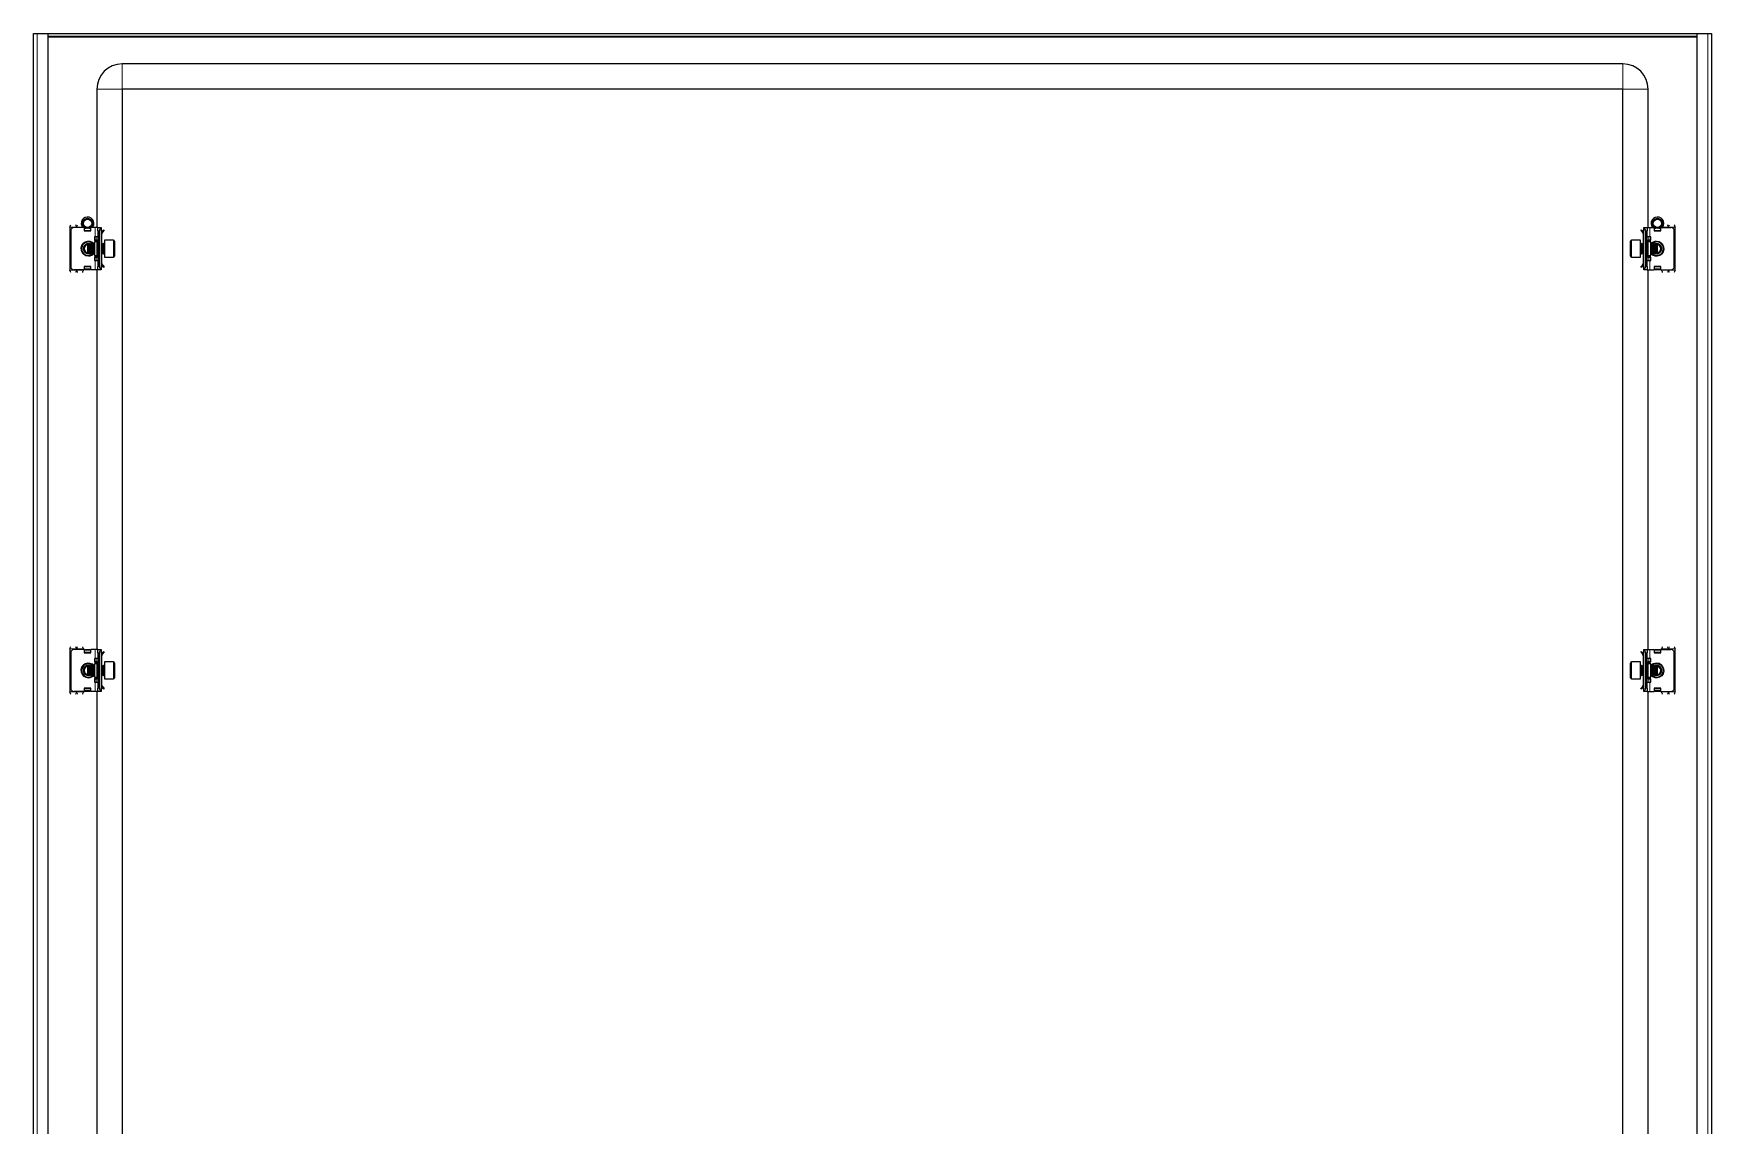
# Model space of a CAD drawing. Header units: millimetres. Extents: x -535 to 2008, y -815 to 747.
# Drawn here: x 1014 to 2008, y -168 to 480 of the extents above; entities that cross this region are included whole.
import ezdxf

# ---------------------------------------------------------------- set-up
doc = ezdxf.new("R2010")
doc.units = ezdxf.units.MM
doc.linetypes.add('SLD-Сплошная', pattern=[0])

msp = doc.modelspace()

# ---------------------------------------------------------------- linework, layer by layer
at = {"color": 7, "linetype": 'SLD-Сплошная', "lineweight": 25}
for p, q in [((1013.64, 479.56), (1015.74, 479.56)), ((1013.64, -675.44), (1013.64, 479.56)), ((1015.74, 479.56), (1022.14, 479.56)), ((1022.14, 479.56), (1022.14, -675.44)), ((1022.14, 479.56), (1999.14, 479.56)), ((1022.14, 478.06), (1999.14, 478.06)), ((1999.14, -675.44), (1999.14, 479.56)), ((1999.14, 479.56), (2005.54, 479.56)), ((2005.54, 479.56), (2007.64, 479.56)), ((2007.64, 479.56), (2007.64, -675.44)), ((1955.14, 461.56), (1066.14, 461.56)), ((1051.14, 446.56), (1051.14, 364.56)), ((1066.14, 446.56), (1066.14, -642.44)), ((1955.14, 446.56), (1066.14, 446.56)), ((1955.14, -642.44), (1955.14, 446.56)), ((1970.14, 364.56), (1970.14, 446.56)), ((1035.14, 364.81), (1035.14, 339.31)), ((1035.64, 362.56), (1035.64, 341.56)), ((1043.64, 364.56), (1037.64, 364.56)), ((1043.64, 364.56), (1043.64, 362.56)), ((1043.84, 363.77), (1043.64, 363.88)), ((1043.64, 362.56), (1047.64, 362.56)), ((1043.84, 362.56), (1043.84, 363.77)), ((1043.89, 364.18), (1044.22, 364.41)), ((1044.39, 364.18), (1043.89, 363.82)), ((1043.89, 363.82), (1043.89, 364.18)), ((1043.89, 362.91), (1043.89, 363.82)), ((1043.89, 362.56), (1043.89, 362.91)), ((1044.39, 364.33), (1044.39, 364.18)), ((1044.39, 364.18), (1044.79, 364.18)), ((1046.48, 364.18), (1046.89, 364.18)), ((1046.89, 364.18), (1046.89, 364.33)), ((1047.39, 363.82), (1046.89, 364.18)), ((1047.05, 364.41), (1047.39, 364.18)), ((1047.39, 364.18), (1047.39, 363.82)), ((1047.64, 363.88), (1047.39, 363.74)), ((1047.39, 363.82), (1047.39, 362.91)), ((1047.39, 362.91), (1047.39, 362.56)), ((1047.64, 362.56), (1047.64, 364.56)), ((1050.14, 364.56), (1047.64, 364.56)), ((1049.64, 359.06), (1049.64, 357.06)), ((1050.14, 359.06), (1049.64, 359.06)), ((1051.64, 364.56), (1050.14, 364.56)), ((1051.64, 359.06), (1050.14, 359.06)), ((1051.64, 364.56), (1053.64, 364.56)), ((1051.64, 362.56), (1051.64, 364.56)), ((1051.64, 362.56), (1051.64, 341.56)), ((1052.64, 341.56), (1052.64, 362.56)), ((1053.64, 364.56), (1053.64, 364.29)), ((1053.64, 364.29), (1053.64, 339.82)), ((1053.64, 363.47), (1053.84, 363.26)), ((1054.14, 360.81), (1053.64, 360.81)), ((1054.14, 362.56), (1054.14, 362.1)), ((1054.14, 357.31), (1054.14, 360.81)), ((1054.22, 362.22), (1055.2, 363.2)), ((1054.58, 361.87), (1054.22, 362.22)), ((1054.58, 361.87), (1055.55, 362.84)), ((1055.2, 363.2), (1055.55, 362.84)), ((1966.08, 363.2), (1965.72, 362.84)), ((1966.7, 361.87), (1965.72, 362.84)), ((1967.05, 362.22), (1966.08, 363.2)), ((1966.7, 361.87), (1967.05, 362.22)), ((1967.14, 362.56), (1967.14, 362.16)), ((1967.14, 360.81), (1967.64, 360.81)), ((1967.14, 360.81), (1967.14, 357.31)), ((1967.43, 363.26), (1967.64, 363.47)), ((1967.64, 364.56), (1969.64, 364.56)), ((1967.64, 364.29), (1967.64, 364.56)), ((1967.64, 339.82), (1967.64, 364.29)), ((1968.64, 362.56), (1968.64, 341.56)), ((1969.64, 364.56), (1969.64, 362.56)), ((1969.64, 364.56), (1971.14, 364.56)), ((1969.64, 341.56), (1969.64, 362.56)), ((1971.14, 359.06), (1969.64, 359.06)), ((1971.14, 364.56), (1973.64, 364.56)), ((1971.64, 359.06), (1971.14, 359.06)), ((1971.64, 357.06), (1971.64, 359.06)), ((1973.64, 364.56), (1973.64, 362.56)), ((1973.89, 363.74), (1973.64, 363.88)), ((1973.64, 362.56), (1977.64, 362.56)), ((1973.89, 364.18), (1974.22, 364.41)), ((1974.39, 364.18), (1973.89, 363.82)), ((1973.89, 363.82), (1973.89, 364.18)), ((1973.89, 362.91), (1973.89, 363.82)), ((1973.89, 362.56), (1973.89, 362.91)), ((1974.39, 364.33), (1974.39, 364.18)), ((1974.39, 364.18), (1974.79, 364.18)), ((1976.48, 364.18), (1976.89, 364.18)), ((1976.89, 364.18), (1976.89, 364.33)), ((1977.39, 363.82), (1976.89, 364.18)), ((1977.05, 364.41), (1977.39, 364.18)), ((1977.39, 364.18), (1977.39, 363.82)), ((1977.39, 363.82), (1977.39, 362.91)), ((1977.39, 362.91), (1977.39, 362.56)), ((1977.64, 363.88), (1977.44, 363.77)), ((1977.44, 363.77), (1977.44, 362.56)), ((1977.64, 362.56), (1977.64, 364.56)), ((1977.64, 364.56), (1983.64, 364.56)), ((1985.64, 341.56), (1985.64, 362.56)), ((1986.14, 339.31), (1986.14, 364.81)), ((1045.11, 349.49), (1045.94, 349.3)), ((1046.19, 355.06), (1045.64, 354.5)), ((1045.64, 354.5), (1045.64, 349.61)), ((1045.64, 349.61), (1046.19, 349.06)), ((1046.25, 355.06), (1046.19, 355.06)), ((1046.19, 355.06), (1046.19, 349.06)), ((1046.19, 349.06), (1046.25, 349.06)), ((1046.64, 354.5), (1046.25, 355.06)), ((1046.25, 355.06), (1046.25, 350.91)), ((1046.25, 350.91), (1046.25, 349.06)), ((1046.25, 349.06), (1046.64, 349.61)), ((1046.43, 349.31), (1046.8, 349.38)), ((1047.02, 355.06), (1046.64, 354.5)), ((1046.64, 354.5), (1046.64, 351.12)), ((1046.64, 351.12), (1046.64, 349.61)), ((1046.64, 349.61), (1047.02, 349.06)), ((1047.25, 355.06), (1047.02, 355.06)), ((1047.02, 355.06), (1047.02, 350.91)), ((1047.02, 350.91), (1047.02, 349.06)), ((1047.02, 349.06), (1047.25, 349.06)), ((1047.64, 354.5), (1047.25, 355.06)), ((1047.25, 355.06), (1047.25, 350.91)), ((1047.25, 350.91), (1047.25, 349.06)), ((1047.25, 349.06), (1047.64, 349.61)), ((1047.46, 354.75), (1047.71, 354.61)), ((1047.71, 349.5), (1047.46, 349.37)), ((1048.02, 355.06), (1047.64, 354.5)), ((1047.64, 354.5), (1047.64, 351.12)), ((1047.64, 351.12), (1047.64, 349.61)), ((1047.64, 349.61), (1048.02, 349.06)), ((1048.25, 355.06), (1048.02, 355.06)), ((1048.02, 355.06), (1048.02, 350.91)), ((1048.02, 350.91), (1048.02, 349.06)), ((1048.02, 349.06), (1048.25, 349.06)), ((1048.64, 354.5), (1048.25, 355.06)), ((1048.25, 355.06), (1048.25, 350.91)), ((1048.25, 350.91), (1048.25, 349.06)), ((1048.25, 349.06), (1048.64, 349.61)), ((1049.02, 355.06), (1048.64, 354.5)), ((1048.64, 354.5), (1048.64, 351.12)), ((1048.64, 351.12), (1048.64, 349.61)), ((1048.64, 349.61), (1049.02, 349.06)), ((1049.25, 355.06), (1049.02, 355.06)), ((1049.02, 355.06), (1049.02, 350.91)), ((1049.02, 350.91), (1049.02, 349.06)), ((1049.02, 349.06), (1049.25, 349.06)), ((1049.64, 354.5), (1049.25, 355.06)), ((1049.25, 355.06), (1049.25, 350.91)), ((1049.25, 350.91), (1049.25, 349.06)), ((1049.25, 349.06), (1049.64, 349.61)), ((1049.64, 357.31), (1050.64, 357.31)), ((1049.64, 357.06), (1051.31, 356.09)), ((1051.14, 356.06), (1049.64, 356.06)), ((1049.64, 356.06), (1049.64, 348.06)), ((1049.64, 348.06), (1051.14, 348.06)), ((1051.31, 348.02), (1049.64, 347.06)), ((1050.64, 357.31), (1051.14, 357.31)), ((1051.14, 357.31), (1051.14, 356.19)), ((1051.14, 347.92), (1051.14, 346.81)), ((1054.14, 357.31), (1053.64, 357.31)), ((1054.02, 355.06), (1053.64, 354.5)), ((1053.64, 349.61), (1054.02, 349.06)), ((1054.25, 355.06), (1054.02, 355.06)), ((1054.02, 355.06), (1054.02, 350.91)), ((1054.02, 350.91), (1054.02, 349.06)), ((1054.02, 349.06), (1054.25, 349.06)), ((1054.14, 355.06), (1054.14, 357.31)), ((1054.14, 346.81), (1054.14, 349.06)), ((1054.64, 354.5), (1054.25, 355.06)), ((1054.25, 355.06), (1054.25, 350.91)), ((1054.25, 350.91), (1054.25, 349.06)), ((1054.25, 349.06), (1054.64, 349.61)), ((1055.02, 355.06), (1054.64, 354.5)), ((1054.64, 354.5), (1054.64, 351.12)), ((1054.64, 351.12), (1054.64, 349.61)), ((1054.64, 349.61), (1055.02, 349.06)), ((1055.39, 355.06), (1055.02, 355.06)), ((1055.02, 355.06), (1055.02, 350.91)), ((1055.02, 350.91), (1055.02, 349.06)), ((1055.02, 349.06), (1055.39, 349.06)), ((1061.04, 357.06), (1055.64, 357.06)), ((1055.64, 357.06), (1055.64, 347.06)), ((1061.64, 356.46), (1061.64, 347.66)), ((1959.64, 356.12), (1959.64, 356.46)), ((1959.64, 347.66), (1959.64, 356.12)), ((1965.64, 357.06), (1960.24, 357.06)), ((1965.64, 356.68), (1965.64, 357.06)), ((1965.64, 347.06), (1965.64, 356.68)), ((1966.25, 355.06), (1965.89, 355.06)), ((1965.89, 349.06), (1966.25, 349.06)), ((1966.64, 354.5), (1966.25, 355.06)), ((1966.25, 350.91), (1966.25, 355.06)), ((1966.25, 349.06), (1966.25, 350.91)), ((1966.25, 349.06), (1966.64, 349.61)), ((1967.02, 355.06), (1966.64, 354.5)), ((1966.64, 351.12), (1966.64, 354.5)), ((1966.64, 349.61), (1966.64, 351.12)), ((1966.64, 349.61), (1967.02, 349.06)), ((1967.25, 355.06), (1967.02, 355.06)), ((1967.02, 350.91), (1967.02, 355.06)), ((1967.02, 349.06), (1967.02, 350.91)), ((1967.02, 349.06), (1967.25, 349.06)), ((1967.64, 357.31), (1967.14, 357.31)), ((1967.14, 357.31), (1967.14, 355.06)), ((1967.14, 349.06), (1967.14, 346.81)), ((1967.64, 354.5), (1967.25, 355.06)), ((1967.25, 350.91), (1967.25, 355.06)), ((1967.25, 349.06), (1967.25, 350.91)), ((1967.25, 349.06), (1967.64, 349.61)), ((1969.96, 356.09), (1971.64, 357.06)), ((1971.64, 347.06), (1969.96, 348.02)), ((1970.14, 356.19), (1970.14, 357.31)), ((1970.14, 357.31), (1970.64, 357.31)), ((1971.64, 356.06), (1970.14, 356.06)), ((1970.14, 348.06), (1971.64, 348.06)), ((1970.14, 346.81), (1970.14, 347.92)), ((1970.64, 357.31), (1971.64, 357.31)), ((1971.64, 348.06), (1971.64, 356.06)), ((1972.02, 355.06), (1971.64, 354.5)), ((1971.64, 349.61), (1972.02, 349.06)), ((1972.25, 355.06), (1972.02, 355.06)), ((1972.02, 350.91), (1972.02, 355.06)), ((1972.02, 349.06), (1972.02, 350.91)), ((1972.02, 349.06), (1972.25, 349.06)), ((1972.64, 354.5), (1972.25, 355.06)), ((1972.25, 350.91), (1972.25, 355.06)), ((1972.25, 349.06), (1972.25, 350.91)), ((1972.25, 349.06), (1972.64, 349.61)), ((1973.02, 355.06), (1972.64, 354.5)), ((1972.64, 351.12), (1972.64, 354.5)), ((1972.64, 349.61), (1972.64, 351.12)), ((1972.64, 349.61), (1973.02, 349.06)), ((1973.25, 355.06), (1973.02, 355.06)), ((1973.02, 350.91), (1973.02, 355.06)), ((1973.02, 349.06), (1973.02, 350.91)), ((1973.02, 349.06), (1973.25, 349.06)), ((1973.64, 354.5), (1973.25, 355.06)), ((1973.25, 350.91), (1973.25, 355.06)), ((1973.25, 349.06), (1973.25, 350.91)), ((1973.25, 349.06), (1973.64, 349.61)), ((1973.56, 354.61), (1973.81, 354.75)), ((1973.81, 349.37), (1973.56, 349.5)), ((1974.02, 355.06), (1973.64, 354.5)), ((1973.64, 351.12), (1973.64, 354.5)), ((1973.64, 349.61), (1973.64, 351.12)), ((1973.64, 349.61), (1974.02, 349.06)), ((1974.25, 355.06), (1974.02, 355.06)), ((1974.02, 350.91), (1974.02, 355.06)), ((1974.02, 349.06), (1974.02, 350.91)), ((1974.02, 349.06), (1974.25, 349.06)), ((1974.64, 354.5), (1974.25, 355.06)), ((1974.25, 350.91), (1974.25, 355.06)), ((1974.25, 349.06), (1974.25, 350.91)), ((1974.25, 349.06), (1974.64, 349.61)), ((1974.47, 349.38), (1974.84, 349.31)), ((1975.02, 355.06), (1974.64, 354.5)), ((1974.64, 351.12), (1974.64, 354.5)), ((1974.64, 349.61), (1974.64, 351.12)), ((1974.64, 349.61), (1975.02, 349.06)), ((1975.08, 355.06), (1975.02, 355.06)), ((1975.02, 350.91), (1975.02, 355.06)), ((1975.02, 349.06), (1975.02, 350.91)), ((1975.02, 349.06), (1975.08, 349.06)), ((1975.64, 354.5), (1975.08, 355.06)), ((1975.08, 354.83), (1975.08, 355.06)), ((1975.08, 349.06), (1975.08, 354.83)), ((1975.08, 349.06), (1975.64, 349.61)), ((1975.33, 349.3), (1976.16, 349.49)), ((1975.64, 354.32), (1975.64, 354.5)), ((1975.64, 349.61), (1975.64, 354.32)), ((1043.64, 339.56), (1037.64, 339.56)), ((1043.14, 339.56), (1043.14, 339.31)), ((1047.64, 341.56), (1043.64, 341.56)), ((1043.64, 341.56), (1043.64, 339.56)), ((1043.64, 339.67), (1043.84, 339.67)), ((1043.84, 339.67), (1043.84, 341.56)), ((1043.89, 341.2), (1043.89, 341.56)), ((1043.89, 340.29), (1043.89, 341.2)), ((1043.89, 340.29), (1044.39, 339.93)), ((1043.89, 339.93), (1043.89, 340.29)), ((1044.39, 339.58), (1043.89, 339.93)), ((1046.89, 339.93), (1044.39, 339.93)), ((1044.39, 339.93), (1044.39, 339.58)), ((1046.89, 339.58), (1044.39, 339.58)), ((1046.89, 339.93), (1047.39, 340.29)), ((1046.89, 339.58), (1046.89, 339.93)), ((1047.39, 339.93), (1046.89, 339.58)), ((1047.39, 341.56), (1047.39, 341.2)), ((1047.39, 341.2), (1047.39, 340.29)), ((1047.39, 340.29), (1047.39, 339.93)), ((1047.64, 339.56), (1047.64, 341.56)), ((1050.14, 339.56), (1047.64, 339.56)), ((1049.64, 347.06), (1049.64, 345.06)), ((1050.64, 346.81), (1049.64, 346.81)), ((1049.64, 345.06), (1050.14, 345.06)), ((1050.14, 345.06), (1051.64, 345.06)), ((1051.64, 339.56), (1050.14, 339.56)), ((1051.14, 346.81), (1050.64, 346.81)), ((1051.14, 339.56), (1051.14, 114.56)), ((1051.64, 339.56), (1051.64, 341.56)), ((1053.64, 339.56), (1051.64, 339.56)), ((1053.64, 346.81), (1054.14, 346.81)), ((1054.14, 343.31), (1053.64, 343.31)), ((1053.84, 340.85), (1053.64, 340.64)), ((1053.64, 339.82), (1053.64, 339.56)), ((1054.14, 343.31), (1054.14, 346.81)), ((1054.14, 341.56), (1054.14, 341.95)), ((1054.58, 342.25), (1054.22, 341.89)), ((1054.22, 341.89), (1055.2, 340.92)), ((1054.58, 342.25), (1055.55, 341.27)), ((1055.2, 340.92), (1055.55, 341.27)), ((1055.64, 347.06), (1061.04, 347.06)), ((1960.24, 347.06), (1965.64, 347.06)), ((1966.7, 342.25), (1965.72, 341.27)), ((1966.08, 340.92), (1965.72, 341.27)), ((1967.05, 341.89), (1966.08, 340.92)), ((1966.7, 342.25), (1967.05, 341.89)), ((1967.14, 346.81), (1967.64, 346.81)), ((1967.14, 346.81), (1967.14, 343.31)), ((1967.14, 343.31), (1967.64, 343.31)), ((1967.14, 341.56), (1967.14, 342.02)), ((1967.64, 340.64), (1967.43, 340.85)), ((1967.64, 339.56), (1967.64, 339.82)), ((1969.64, 339.56), (1967.64, 339.56)), ((1969.64, 345.06), (1971.14, 345.06)), ((1969.64, 341.56), (1969.64, 339.56)), ((1969.64, 339.56), (1971.14, 339.56)), ((1970.64, 346.81), (1970.14, 346.81)), ((1970.14, 114.56), (1970.14, 339.56)), ((1971.64, 346.81), (1970.64, 346.81)), ((1971.14, 345.06), (1971.64, 345.06)), ((1971.14, 339.56), (1973.64, 339.56)), ((1971.64, 345.06), (1971.64, 347.06)), ((1977.64, 341.56), (1973.64, 341.56)), ((1973.64, 341.56), (1973.64, 339.56)), ((1973.89, 341.2), (1973.89, 341.56)), ((1973.89, 340.29), (1973.89, 341.2)), ((1973.89, 339.93), (1973.89, 340.29)), ((1973.89, 340.29), (1974.39, 339.93)), ((1974.39, 339.58), (1973.89, 339.93)), ((1974.39, 339.93), (1974.39, 339.58)), ((1976.89, 339.93), (1974.39, 339.93)), ((1976.89, 339.58), (1974.39, 339.58)), ((1976.89, 339.93), (1977.39, 340.29)), ((1976.89, 339.58), (1976.89, 339.93)), ((1977.39, 339.93), (1976.89, 339.58)), ((1977.39, 341.56), (1977.39, 341.2)), ((1977.39, 341.2), (1977.39, 340.29)), ((1977.39, 340.29), (1977.39, 339.93)), ((1977.44, 341.56), (1977.44, 339.67)), ((1977.44, 339.67), (1977.64, 339.67)), ((1977.64, 339.56), (1977.64, 341.56)), ((1977.64, 339.56), (1983.64, 339.56)), ((1978.14, 339.31), (1978.14, 339.56)), ((1035.14, 114.81), (1035.14, 89.31)), ((1035.64, 112.56), (1035.64, 91.56)), ((1043.64, 114.56), (1037.64, 114.56)), ((1043.14, 114.81), (1043.14, 114.56)), ((1043.64, 114.56), (1043.64, 112.56)), ((1043.84, 114.44), (1043.64, 114.44)), ((1043.64, 112.56), (1047.64, 112.56)), ((1043.84, 112.56), (1043.84, 114.44)), ((1043.89, 114.18), (1044.39, 114.53)), ((1044.39, 114.18), (1043.89, 113.82)), ((1043.89, 113.82), (1043.89, 114.18)), ((1043.89, 112.91), (1043.89, 113.82)), ((1043.89, 112.56), (1043.89, 112.91)), ((1044.39, 114.53), (1044.39, 114.18)), ((1044.39, 114.53), (1046.89, 114.53)), ((1044.39, 114.18), (1046.89, 114.18)), ((1046.89, 114.18), (1046.89, 114.53)), ((1046.89, 114.53), (1047.39, 114.18)), ((1047.39, 113.82), (1046.89, 114.18)), ((1047.39, 114.18), (1047.39, 113.82)), ((1047.39, 113.82), (1047.39, 112.91)), ((1047.39, 112.91), (1047.39, 112.56)), ((1047.64, 112.56), (1047.64, 114.56)), ((1050.14, 114.56), (1047.64, 114.56)), ((1051.64, 114.56), (1050.14, 114.56)), ((1051.64, 114.56), (1053.64, 114.56)), ((1051.64, 112.56), (1051.64, 114.56)), ((1051.64, 112.56), (1051.64, 91.56)), ((1052.64, 91.56), (1052.64, 112.56)), ((1053.64, 114.56), (1053.64, 114.29)), ((1053.64, 114.29), (1053.64, 89.82)), ((1053.64, 113.47), (1053.84, 113.26)), ((1054.14, 110.81), (1053.64, 110.81)), ((1054.14, 112.56), (1054.14, 112.1)), ((1054.14, 107.31), (1054.14, 110.81)), ((1054.22, 112.22), (1055.2, 113.2)), ((1054.58, 111.87), (1054.22, 112.22)), ((1054.58, 111.87), (1055.55, 112.84)), ((1055.2, 113.2), (1055.55, 112.84)), ((1966.08, 113.2), (1965.72, 112.84)), ((1966.7, 111.87), (1965.72, 112.84)), ((1967.05, 112.22), (1966.08, 113.2)), ((1966.7, 111.87), (1967.05, 112.22)), ((1967.14, 112.56), (1967.14, 112.16)), ((1967.14, 110.81), (1967.64, 110.81)), ((1967.14, 110.81), (1967.14, 107.31)), ((1967.43, 113.26), (1967.64, 113.47)), ((1967.64, 114.56), (1969.64, 114.56)), ((1967.64, 114.29), (1967.64, 114.56)), ((1967.64, 89.82), (1967.64, 114.29)), ((1968.64, 112.56), (1968.64, 91.56)), ((1969.64, 114.56), (1969.64, 112.56)), ((1969.64, 114.56), (1971.14, 114.56)), ((1969.64, 91.56), (1969.64, 112.56)), ((1971.14, 114.56), (1973.64, 114.56)), ((1973.64, 114.56), (1973.64, 112.56)), ((1973.64, 112.56), (1977.64, 112.56)), ((1973.89, 114.18), (1974.39, 114.53)), ((1974.39, 114.18), (1973.89, 113.82)), ((1973.89, 113.82), (1973.89, 114.18)), ((1973.89, 112.91), (1973.89, 113.82)), ((1973.89, 112.56), (1973.89, 112.91)), ((1974.39, 114.53), (1974.39, 114.18)), ((1974.39, 114.53), (1976.89, 114.53)), ((1974.39, 114.18), (1976.89, 114.18)), ((1976.89, 114.18), (1976.89, 114.53)), ((1976.89, 114.53), (1977.39, 114.18)), ((1977.39, 113.82), (1976.89, 114.18)), ((1977.39, 114.18), (1977.39, 113.82)), ((1977.39, 113.82), (1977.39, 112.91)), ((1977.39, 112.91), (1977.39, 112.56)), ((1977.44, 114.44), (1977.44, 112.56)), ((1977.64, 114.44), (1977.44, 114.44)), ((1977.64, 112.56), (1977.64, 114.56)), ((1977.64, 114.56), (1983.64, 114.56)), ((1978.14, 114.56), (1978.14, 114.81)), ((1985.64, 91.56), (1985.64, 112.56)), ((1986.14, 89.31), (1986.14, 114.81)), ((1045.11, 99.49), (1045.94, 99.3)), ((1046.19, 105.06), (1045.64, 104.5)), ((1045.64, 104.5), (1045.64, 99.61)), ((1045.64, 99.61), (1046.19, 99.06)), ((1046.25, 105.06), (1046.19, 105.06)), ((1046.19, 105.06), (1046.19, 99.06)), ((1046.64, 104.5), (1046.25, 105.06)), ((1046.25, 105.06), (1046.25, 100.91)), ((1046.25, 100.91), (1046.25, 99.06)), ((1046.25, 99.06), (1046.64, 99.61)), ((1047.02, 105.06), (1046.64, 104.5)), ((1046.64, 104.5), (1046.64, 101.12)), ((1046.64, 101.12), (1046.64, 99.61)), ((1046.64, 99.61), (1047.02, 99.06)), ((1047.25, 105.06), (1047.02, 105.06)), ((1047.02, 105.06), (1047.02, 100.91)), ((1047.02, 100.91), (1047.02, 99.06)), ((1047.64, 104.5), (1047.25, 105.06)), ((1047.25, 105.06), (1047.25, 100.91)), ((1047.25, 100.91), (1047.25, 99.06)), ((1047.25, 99.06), (1047.64, 99.61)), ((1047.46, 104.75), (1047.71, 104.61)), ((1047.71, 99.5), (1047.46, 99.37)), ((1048.02, 105.06), (1047.64, 104.5)), ((1047.64, 104.5), (1047.64, 101.12)), ((1047.64, 101.12), (1047.64, 99.61)), ((1047.64, 99.61), (1048.02, 99.06)), ((1048.25, 105.06), (1048.02, 105.06)), ((1048.02, 105.06), (1048.02, 100.91)), ((1048.02, 100.91), (1048.02, 99.06)), ((1048.64, 104.5), (1048.25, 105.06)), ((1048.25, 105.06), (1048.25, 100.91)), ((1048.25, 100.91), (1048.25, 99.06)), ((1048.25, 99.06), (1048.64, 99.61)), ((1049.02, 105.06), (1048.64, 104.5)), ((1048.64, 104.5), (1048.64, 101.12)), ((1048.64, 101.12), (1048.64, 99.61)), ((1048.64, 99.61), (1049.02, 99.06)), ((1049.25, 105.06), (1049.02, 105.06)), ((1049.02, 105.06), (1049.02, 100.91)), ((1049.02, 100.91), (1049.02, 99.06)), ((1049.64, 104.5), (1049.25, 105.06)), ((1049.25, 105.06), (1049.25, 100.91)), ((1049.25, 100.91), (1049.25, 99.06)), ((1049.25, 99.06), (1049.64, 99.61)), ((1049.64, 109.06), (1049.64, 107.06)), ((1050.14, 109.06), (1049.64, 109.06)), ((1049.64, 107.31), (1050.64, 107.31)), ((1049.64, 107.06), (1051.31, 106.09)), ((1051.14, 106.06), (1049.64, 106.06)), ((1049.64, 106.06), (1049.64, 98.06)), ((1051.64, 109.06), (1050.14, 109.06)), ((1050.64, 107.31), (1051.14, 107.31)), ((1051.14, 107.31), (1051.14, 106.19)), ((1054.14, 107.31), (1053.64, 107.31)), ((1054.02, 105.06), (1053.64, 104.5)), ((1053.64, 99.61), (1054.02, 99.06)), ((1054.25, 105.06), (1054.02, 105.06)), ((1054.02, 105.06), (1054.02, 100.91)), ((1054.02, 100.91), (1054.02, 99.06)), ((1054.14, 105.06), (1054.14, 107.31)), ((1054.64, 104.5), (1054.25, 105.06)), ((1054.25, 105.06), (1054.25, 100.91)), ((1054.25, 100.91), (1054.25, 99.06)), ((1054.25, 99.06), (1054.64, 99.61)), ((1055.02, 105.06), (1054.64, 104.5)), ((1054.64, 104.5), (1054.64, 101.12)), ((1054.64, 101.12), (1054.64, 99.61)), ((1054.64, 99.61), (1055.02, 99.06)), ((1055.39, 105.06), (1055.02, 105.06)), ((1055.02, 105.06), (1055.02, 100.91)), ((1055.02, 100.91), (1055.02, 99.06)), ((1061.04, 107.06), (1055.64, 107.06)), ((1055.64, 107.06), (1055.64, 97.06)), ((1061.64, 106.46), (1061.64, 97.66)), ((1959.64, 106.12), (1959.64, 106.46)), ((1959.64, 97.66), (1959.64, 106.12)), ((1965.64, 107.06), (1960.24, 107.06)), ((1965.64, 106.68), (1965.64, 107.06)), ((1965.64, 97.06), (1965.64, 106.68)), ((1966.25, 105.06), (1965.89, 105.06)), ((1966.64, 104.5), (1966.25, 105.06)), ((1966.25, 100.91), (1966.25, 105.06)), ((1966.25, 99.06), (1966.25, 100.91)), ((1966.25, 99.06), (1966.64, 99.61)), ((1967.02, 105.06), (1966.64, 104.5)), ((1966.64, 101.12), (1966.64, 104.5)), ((1966.64, 99.61), (1966.64, 101.12)), ((1966.64, 99.61), (1967.02, 99.06)), ((1967.25, 105.06), (1967.02, 105.06)), ((1967.02, 100.91), (1967.02, 105.06)), ((1967.02, 99.06), (1967.02, 100.91)), ((1967.64, 107.31), (1967.14, 107.31)), ((1967.14, 107.31), (1967.14, 105.06)), ((1967.64, 104.5), (1967.25, 105.06)), ((1967.25, 100.91), (1967.25, 105.06)), ((1967.25, 99.06), (1967.25, 100.91)), ((1967.25, 99.06), (1967.64, 99.61)), ((1971.14, 109.06), (1969.64, 109.06)), ((1969.96, 106.09), (1971.64, 107.06)), ((1970.14, 106.19), (1970.14, 107.31)), ((1970.14, 107.31), (1970.64, 107.31)), ((1971.64, 106.06), (1970.14, 106.06)), ((1970.64, 107.31), (1971.64, 107.31)), ((1971.64, 109.06), (1971.14, 109.06)), ((1971.64, 107.06), (1971.64, 109.06)), ((1971.64, 98.06), (1971.64, 106.06)), ((1972.02, 105.06), (1971.64, 104.5)), ((1971.64, 99.61), (1972.02, 99.06)), ((1972.25, 105.06), (1972.02, 105.06)), ((1972.02, 100.91), (1972.02, 105.06)), ((1972.02, 99.06), (1972.02, 100.91)), ((1972.64, 104.5), (1972.25, 105.06)), ((1972.25, 100.91), (1972.25, 105.06)), ((1972.25, 99.06), (1972.25, 100.91)), ((1972.25, 99.06), (1972.64, 99.61)), ((1973.02, 105.06), (1972.64, 104.5)), ((1972.64, 101.12), (1972.64, 104.5)), ((1972.64, 99.61), (1972.64, 101.12)), ((1972.64, 99.61), (1973.02, 99.06)), ((1973.25, 105.06), (1973.02, 105.06)), ((1973.02, 100.91), (1973.02, 105.06)), ((1973.02, 99.06), (1973.02, 100.91)), ((1973.64, 104.5), (1973.25, 105.06)), ((1973.25, 100.91), (1973.25, 105.06)), ((1973.25, 99.06), (1973.25, 100.91)), ((1973.25, 99.06), (1973.64, 99.61)), ((1973.56, 104.61), (1973.81, 104.75)), ((1973.81, 99.37), (1973.56, 99.5)), ((1974.02, 105.06), (1973.64, 104.5)), ((1973.64, 101.12), (1973.64, 104.5)), ((1973.64, 99.61), (1973.64, 101.12)), ((1973.64, 99.61), (1974.02, 99.06)), ((1974.25, 105.06), (1974.02, 105.06)), ((1974.02, 100.91), (1974.02, 105.06)), ((1974.02, 99.06), (1974.02, 100.91)), ((1974.64, 104.5), (1974.25, 105.06)), ((1974.25, 100.91), (1974.25, 105.06)), ((1974.25, 99.06), (1974.25, 100.91)), ((1974.25, 99.06), (1974.64, 99.61)), ((1975.02, 105.06), (1974.64, 104.5)), ((1974.64, 101.12), (1974.64, 104.5)), ((1974.64, 99.61), (1974.64, 101.12)), ((1974.64, 99.61), (1975.02, 99.06)), ((1975.08, 105.06), (1975.02, 105.06)), ((1975.02, 100.91), (1975.02, 105.06)), ((1975.02, 99.06), (1975.02, 100.91)), ((1975.64, 104.5), (1975.08, 105.06)), ((1975.08, 104.83), (1975.08, 105.06)), ((1975.08, 99.06), (1975.08, 104.83)), ((1975.08, 99.06), (1975.64, 99.61)), ((1975.33, 99.3), (1976.16, 99.49)), ((1975.64, 104.32), (1975.64, 104.5)), ((1975.64, 99.61), (1975.64, 104.32)), ((1043.64, 89.56), (1037.64, 89.56)), ((1043.14, 89.56), (1043.14, 89.31)), ((1047.64, 91.56), (1043.64, 91.56)), ((1043.64, 91.56), (1043.64, 89.56)), ((1043.64, 89.67), (1043.84, 89.67)), ((1043.84, 89.67), (1043.84, 91.56)), ((1043.89, 91.2), (1043.89, 91.56)), ((1043.89, 90.29), (1043.89, 91.2)), ((1043.89, 90.29), (1044.39, 89.93)), ((1043.89, 89.93), (1043.89, 90.29)), ((1044.39, 89.58), (1043.89, 89.93)), ((1046.89, 89.93), (1044.39, 89.93)), ((1044.39, 89.93), (1044.39, 89.58)), ((1046.89, 89.58), (1044.39, 89.58)), ((1046.19, 99.06), (1046.25, 99.06)), ((1046.43, 99.31), (1046.8, 99.38)), ((1046.89, 89.93), (1047.39, 90.29)), ((1046.89, 89.58), (1046.89, 89.93)), ((1047.39, 89.93), (1046.89, 89.58)), ((1047.02, 99.06), (1047.25, 99.06)), ((1047.39, 91.56), (1047.39, 91.2)), ((1047.39, 91.2), (1047.39, 90.29)), ((1047.39, 90.29), (1047.39, 89.93)), ((1047.64, 89.56), (1047.64, 91.56)), ((1050.14, 89.56), (1047.64, 89.56)), ((1048.02, 99.06), (1048.25, 99.06)), ((1049.02, 99.06), (1049.25, 99.06)), ((1049.64, 98.06), (1051.14, 98.06)), ((1051.31, 98.02), (1049.64, 97.06)), ((1049.64, 97.06), (1049.64, 95.06)), ((1050.64, 96.81), (1049.64, 96.81)), ((1049.64, 95.06), (1050.14, 95.06)), ((1050.14, 95.06), (1051.64, 95.06)), ((1051.64, 89.56), (1050.14, 89.56)), ((1051.14, 96.81), (1050.64, 96.81)), ((1051.14, 97.92), (1051.14, 96.81)), ((1051.14, 89.56), (1051.14, -285.44)), ((1051.64, 89.56), (1051.64, 91.56)), ((1053.64, 89.56), (1051.64, 89.56)), ((1053.64, 96.81), (1054.14, 96.81)), ((1054.14, 93.31), (1053.64, 93.31)), ((1053.84, 90.85), (1053.64, 90.64)), ((1053.64, 89.82), (1053.64, 89.56)), ((1054.02, 99.06), (1054.25, 99.06)), ((1054.14, 96.81), (1054.14, 99.06)), ((1054.14, 93.31), (1054.14, 96.81)), ((1054.14, 91.56), (1054.14, 91.95)), ((1054.58, 92.25), (1054.22, 91.89)), ((1054.22, 91.89), (1055.2, 90.92)), ((1054.58, 92.25), (1055.55, 91.27)), ((1055.02, 99.06), (1055.39, 99.06)), ((1055.2, 90.92), (1055.55, 91.27)), ((1055.64, 97.06), (1061.04, 97.06)), ((1960.24, 97.06), (1965.64, 97.06)), ((1966.7, 92.25), (1965.72, 91.27)), ((1966.08, 90.92), (1965.72, 91.27)), ((1965.89, 99.06), (1966.25, 99.06)), ((1967.05, 91.89), (1966.08, 90.92)), ((1966.7, 92.25), (1967.05, 91.89)), ((1967.02, 99.06), (1967.25, 99.06)), ((1967.14, 99.06), (1967.14, 96.81)), ((1967.14, 96.81), (1967.64, 96.81)), ((1967.14, 96.81), (1967.14, 93.31)), ((1967.14, 93.31), (1967.64, 93.31)), ((1967.14, 91.56), (1967.14, 92.02)), ((1967.64, 90.64), (1967.43, 90.85)), ((1967.64, 89.56), (1967.64, 89.82)), ((1969.64, 89.56), (1967.64, 89.56)), ((1969.64, 95.06), (1971.14, 95.06)), ((1969.64, 91.56), (1969.64, 89.56)), ((1969.64, 89.56), (1971.14, 89.56)), ((1971.64, 97.06), (1969.96, 98.02)), ((1970.14, 98.06), (1971.64, 98.06)), ((1970.14, 96.81), (1970.14, 97.92)), ((1970.64, 96.81), (1970.14, 96.81)), ((1970.14, -285.44), (1970.14, 89.56)), ((1971.64, 96.81), (1970.64, 96.81)), ((1971.14, 95.06), (1971.64, 95.06)), ((1971.14, 89.56), (1973.64, 89.56)), ((1971.64, 95.06), (1971.64, 97.06)), ((1972.02, 99.06), (1972.25, 99.06)), ((1973.02, 99.06), (1973.25, 99.06)), ((1977.64, 91.56), (1973.64, 91.56)), ((1973.64, 91.56), (1973.64, 89.56)), ((1973.89, 91.2), (1973.89, 91.56)), ((1973.89, 90.29), (1973.89, 91.2)), ((1973.89, 90.29), (1974.39, 89.93)), ((1973.89, 89.93), (1973.89, 90.29)), ((1974.39, 89.58), (1973.89, 89.93)), ((1974.02, 99.06), (1974.25, 99.06)), ((1976.89, 89.93), (1974.39, 89.93)), ((1974.39, 89.93), (1974.39, 89.58)), ((1976.89, 89.58), (1974.39, 89.58)), ((1974.47, 99.38), (1974.84, 99.31)), ((1975.02, 99.06), (1975.08, 99.06)), ((1976.89, 89.93), (1977.39, 90.29)), ((1976.89, 89.58), (1976.89, 89.93)), ((1977.39, 89.93), (1976.89, 89.58)), ((1977.39, 91.56), (1977.39, 91.2)), ((1977.39, 91.2), (1977.39, 90.29)), ((1977.39, 90.29), (1977.39, 89.93)), ((1977.44, 91.56), (1977.44, 89.67)), ((1977.44, 89.67), (1977.64, 89.67)), ((1977.64, 89.56), (1977.64, 91.56)), ((1977.64, 89.56), (1983.64, 89.56)), ((1978.14, 89.31), (1978.14, 89.56))]:
    msp.add_line(p, q, dxfattribs=at)
at = {"color": 7, "linetype": 'SLD-Сплошная', "lineweight": 18}
for p, q in [((1015.74, 479.56), (1015.74, -675.44)), ((1022.14, 477.46), (1999.14, 477.46)), ((2005.54, 479.56), (2005.54, -675.44)), ((1066.14, 446.56), (1066.14, 461.56)), ((1955.14, 446.56), (1955.14, 461.56)), ((1066.14, 446.56), (1051.14, 446.56)), ((1955.14, 446.56), (1970.14, 446.56)), ((1035.14, 364.81), (1039.14, 364.81)), ((1039.14, 364.81), (1042.64, 364.81)), ((1047.39, 362.91), (1043.89, 362.91)), ((1050.14, 364.56), (1050.14, 359.06)), ((1050.64, 359.06), (1050.64, 357.31)), ((1052.64, 362.56), (1051.64, 362.56)), ((1053.64, 363.06), (1053.84, 363.26)), ((1053.64, 362.56), (1054.14, 362.56)), ((1967.64, 362.56), (1967.14, 362.56)), ((1967.64, 363.06), (1967.43, 363.26)), ((1969.64, 362.56), (1968.64, 362.56)), ((1970.64, 357.31), (1970.64, 359.06)), ((1971.14, 359.06), (1971.14, 364.56)), ((1977.39, 362.91), (1973.89, 362.91)), ((1978.64, 364.81), (1982.14, 364.81)), ((1986.14, 364.81), (1982.14, 364.81)), ((1051.14, 348.06), (1051.14, 356.06)), ((1055.39, 354.83), (1055.39, 355.06)), ((1055.39, 349.06), (1055.39, 354.83)), ((1061.04, 347.06), (1061.04, 357.06)), ((1960.24, 357.06), (1960.24, 356.68)), ((1960.24, 356.68), (1960.24, 347.06)), ((1965.89, 355.06), (1965.89, 349.06)), ((1970.14, 356.06), (1970.14, 348.06)), ((1035.14, 339.31), (1039.14, 339.31)), ((1043.14, 339.31), (1039.14, 339.31)), ((1043.89, 341.2), (1047.39, 341.2)), ((1050.14, 345.06), (1050.14, 339.56)), ((1050.64, 346.81), (1050.64, 345.06)), ((1051.64, 341.56), (1052.64, 341.56)), ((1053.64, 341.56), (1054.14, 341.56)), ((1053.64, 341.06), (1053.84, 340.85)), ((1967.64, 341.56), (1967.14, 341.56)), ((1967.64, 341.06), (1967.43, 340.85)), ((1968.64, 341.56), (1969.64, 341.56)), ((1970.64, 345.06), (1970.64, 346.81)), ((1971.14, 339.56), (1971.14, 345.06)), ((1973.89, 341.2), (1977.39, 341.2)), ((1982.14, 339.31), (1978.14, 339.31)), ((1986.14, 339.31), (1982.14, 339.31)), ((1035.14, 114.81), (1039.14, 114.81)), ((1039.14, 114.81), (1043.14, 114.81)), ((1047.39, 112.91), (1043.89, 112.91)), ((1050.14, 114.56), (1050.14, 109.06)), ((1052.64, 112.56), (1051.64, 112.56)), ((1053.64, 113.06), (1053.84, 113.26)), ((1053.64, 112.56), (1054.14, 112.56)), ((1967.64, 112.56), (1967.14, 112.56)), ((1967.64, 113.06), (1967.43, 113.26)), ((1969.64, 112.56), (1968.64, 112.56)), ((1971.14, 109.06), (1971.14, 114.56)), ((1977.39, 112.91), (1973.89, 112.91)), ((1978.14, 114.81), (1982.14, 114.81)), ((1986.14, 114.81), (1982.14, 114.81)), ((1050.64, 109.06), (1050.64, 107.31)), ((1051.14, 98.06), (1051.14, 106.06)), ((1055.39, 104.83), (1055.39, 105.06)), ((1055.39, 99.06), (1055.39, 104.83)), ((1061.04, 97.06), (1061.04, 107.06)), ((1960.24, 107.06), (1960.24, 106.68)), ((1960.24, 106.68), (1960.24, 97.06)), ((1965.89, 105.06), (1965.89, 99.06)), ((1970.14, 106.06), (1970.14, 98.06)), ((1970.64, 107.31), (1970.64, 109.06)), ((1043.89, 91.2), (1047.39, 91.2)), ((1050.14, 95.06), (1050.14, 89.56)), ((1050.64, 96.81), (1050.64, 95.06)), ((1051.64, 91.56), (1052.64, 91.56)), ((1053.64, 91.56), (1054.14, 91.56)), ((1053.64, 91.06), (1053.84, 90.85)), ((1967.64, 91.56), (1967.14, 91.56)), ((1967.64, 91.06), (1967.43, 90.85)), ((1968.64, 91.56), (1969.64, 91.56)), ((1970.64, 95.06), (1970.64, 96.81)), ((1971.14, 89.56), (1971.14, 95.06)), ((1973.89, 91.2), (1977.39, 91.2)), ((1035.14, 89.31), (1039.14, 89.31)), ((1043.14, 89.31), (1039.14, 89.31)), ((1982.14, 89.31), (1978.14, 89.31)), ((1986.14, 89.31), (1982.14, 89.31))]:
    msp.add_line(p, q, dxfattribs=at)
at = {"color": 7, "linetype": 'SLD-Сплошная', "lineweight": 25, "flags": 128}
for points in [[(1046.8, 354.73), (1046.67, 354.76), (1046.43, 354.8)], [(1974.84, 354.8), (1974.6, 354.76), (1974.47, 354.73)], [(1046.8, 104.73), (1046.67, 104.76), (1046.43, 104.8)], [(1974.84, 104.8), (1974.6, 104.76), (1974.47, 104.73)]]:
    msp.add_lwpolyline(points, dxfattribs=at)
at = {"color": 7, "linetype": 'SLD-Сплошная', "lineweight": 25}
for centre, radius in [((1045.64, 367.06), 3), ((1045.64, 367.06), 2.5), ((1975.64, 367.06), 3), ((1975.64, 367.06), 2.5)]:
    msp.add_circle(centre, radius, dxfattribs=at)
for centre, radius, start, end in [((1066.14, 446.56), 15, 90, 180), ((1955.14, 446.56), 15, 0, 90), ((1045.64, 367.06), 3.75, 0, 221.81031), ((1975.64, 367.06), 3.75, 0, 221.81031), ((1037.64, 362.56), 2, 90, 180), ((1045.64, 367.06), 3.75, 318.18969, 0), ((1054.64, 362.56), 2, 120, 180), ((1053.14, 362.56), 1, 0, 45), ((1968.14, 362.56), 1, 135, 180), ((1966.64, 362.56), 2, 0, 60), ((1975.64, 367.06), 3.75, 318.18969, 0), ((1983.64, 362.56), 2, 0, 90), ((1046.14, 352.06), 4, 45.71765, 270), ((1046.14, 352.06), 3, 74.33161, 285.66839), ((1046.14, 352.06), 2.76, 94.01261, 248.2426), ((1046.14, 352.06), 2.45, 101.79772, 258.20228), ((1046.14, 352.06), 4, 270, 314.28235), ((1051.14, 356.56), 0.5, 270, 0), ((1051.14, 347.56), 0.5, 0, 90), ((1055.39, 355.31), 0.25, 270, 0), ((1055.39, 348.81), 0.25, 0, 90), ((1061.04, 356.46), 0.6, 0, 90), ((1960.24, 356.46), 0.6, 90, 180), ((1965.89, 355.31), 0.25, 180, 270), ((1965.89, 348.81), 0.25, 90, 180), ((1970.14, 356.56), 0.5, 180, 270), ((1970.14, 347.56), 0.5, 90, 180), ((1975.14, 352.06), 4, 90, 134.28235), ((1975.14, 352.06), 4, 225.71765, 90), ((1975.14, 352.06), 3, 254.33161, 105.66839), ((1975.14, 352.06), 2.76, 291.7574, 85.98739), ((1975.14, 352.06), 2.45, 21.7574, 78.20228), ((1975.14, 352.06), 2.45, 281.79772, 21.7574), ((1037.64, 341.56), 2, 180, 270), ((1054.64, 341.56), 2, 180, 240), ((1053.14, 341.56), 1, 315, 0), ((1061.04, 347.66), 0.6, 270, 0), ((1960.24, 347.66), 0.6, 180, 270), ((1968.14, 341.56), 1, 180, 225), ((1966.64, 341.56), 2, 300, 0), ((1983.64, 341.56), 2, 270, 0), ((1037.64, 112.56), 2, 90, 180), ((1054.64, 112.56), 2, 120, 180), ((1053.14, 112.56), 1, 0, 45), ((1968.14, 112.56), 1, 135, 180), ((1966.64, 112.56), 2, 0, 60), ((1983.64, 112.56), 2, 0, 90), ((1046.14, 102.06), 4, 45.71765, 270), ((1046.14, 102.06), 3, 74.33161, 285.66839), ((1046.14, 102.06), 2.76, 94.01261, 248.2426), ((1046.14, 102.06), 2.45, 101.79772, 258.20228), ((1051.14, 106.56), 0.5, 270, 0), ((1055.39, 105.31), 0.25, 270, 0), ((1061.04, 106.46), 0.6, 0, 90), ((1960.24, 106.46), 0.6, 90, 180), ((1965.89, 105.31), 0.25, 180, 270), ((1970.14, 106.56), 0.5, 180, 270), ((1975.14, 102.06), 4, 90, 134.28235), ((1975.14, 102.06), 4, 225.71765, 90), ((1975.14, 102.06), 3, 254.33161, 105.66839), ((1975.14, 102.06), 2.76, 291.7574, 85.98739), ((1975.14, 102.06), 2.45, 21.7574, 78.20228), ((1975.14, 102.06), 2.45, 281.79772, 21.7574), ((1037.64, 91.56), 2, 180, 270), ((1046.14, 102.06), 4, 270, 314.28235), ((1051.14, 97.56), 0.5, 0, 90), ((1054.64, 91.56), 2, 180, 240), ((1053.14, 91.56), 1, 315, 0), ((1055.39, 98.81), 0.25, 360, 90), ((1061.04, 97.66), 0.6, 270, 360), ((1960.24, 97.66), 0.6, 180, 270), ((1965.89, 98.81), 0.25, 90, 180), ((1968.14, 91.56), 1, 180, 225), ((1966.64, 91.56), 2, 300, 0), ((1970.14, 97.56), 0.5, 90, 180), ((1983.64, 91.56), 2, 270, 0)]:
    msp.add_arc(centre, radius, start, end, dxfattribs=at)
at = {"color": 7, "linetype": 'SLD-Сплошная', "lineweight": 18}
for centre, start, end in [((1046.14, 352.06), 38.94244, 270), ((1046.14, 352.06), 270, 321.05756), ((1975.14, 352.06), 218.94244, 90), ((1975.14, 352.06), 90, 141.05756), ((1046.14, 102.06), 38.94244, 270), ((1975.14, 102.06), 218.94244, 90), ((1975.14, 102.06), 90, 141.05756), ((1046.14, 102.06), 270, 321.05756)]:
    msp.add_arc(centre, 4.5, start, end, dxfattribs=at)
at = {"color": 7, "linetype": 'SLD-Сплошная', "lineweight": 25}
for points, knots in [([(1035.14, 364.81), (1035.23, 365.05), (1035.42, 365.54), (1035.61, 365.93), (1035.71, 366.13)], [0, 0, 0, 0, 0.5020654, 1, 1, 1, 1]), ([(1038.56, 366.12), (1038.64, 365.96), (1038.82, 365.61), (1039.01, 365.13), (1039.12, 364.85), (1039.14, 364.81)], [0, 0, 0, 0, 0.4154826, 0.9171518, 1, 1, 1, 1]), ([(1039.14, 364.81), (1039.23, 365.05), (1039.42, 365.54), (1039.61, 365.93), (1039.71, 366.13)], [0, 0, 0, 0, 0.502065, 1, 1, 1, 1]), ([(1054.22, 362.22), (1054.07, 362.03), (1053.76, 361.65), (1053.64, 361.13), (1053.64, 360.85), (1053.64, 360.81)], [0, 0, 0, 0, 0.461863, 0.923726, 1, 1, 1, 1]), ([(1054.58, 361.87), (1054.46, 361.72), (1054.27, 361.49), (1054.15, 361.11), (1054.14, 360.91), (1054.14, 360.81)], [0, 0, 0, 0, 0.485042, 0.738404, 1, 1, 1, 1]), ([(1967.14, 360.81), (1967.11, 361), (1967.08, 361.29), (1966.9, 361.64), (1966.76, 361.79), (1966.7, 361.87)], [0, 0, 0, 0, 0.485042, 0.738404, 1, 1, 1, 1]), ([(1967.64, 360.81), (1967.61, 361.05), (1967.56, 361.53), (1967.27, 361.99), (1967.08, 362.19), (1967.05, 362.22)], [0, 0, 0, 0, 0.461863, 0.923726, 1, 1, 1, 1]), ([(1981.56, 366.12), (1981.64, 365.96), (1981.82, 365.61), (1982.01, 365.13), (1982.12, 364.85), (1982.14, 364.81)], [0, 0, 0, 0, 0.415483, 0.917152, 1, 1, 1, 1]), ([(1982.14, 364.81), (1982.23, 365.05), (1982.42, 365.54), (1982.61, 365.93), (1982.71, 366.13)], [0, 0, 0, 0, 0.502065, 1, 1, 1, 1]), ([(1985.56, 366.12), (1985.64, 365.96), (1985.82, 365.61), (1986.01, 365.13), (1986.12, 364.85), (1986.14, 364.81)], [0, 0, 0, 0, 0.415483, 0.917152, 1, 1, 1, 1]), ([(1035.71, 337.99), (1035.63, 338.15), (1035.45, 338.5), (1035.26, 338.99), (1035.15, 339.27), (1035.14, 339.31)], [0, 0, 0, 0, 0.415483, 0.917152, 1, 1, 1, 1]), ([(1039.14, 339.31), (1039.04, 339.06), (1038.85, 338.57), (1038.66, 338.18), (1038.56, 337.98)], [0, 0, 0, 0, 0.502065, 1, 1, 1, 1]), ([(1039.71, 337.99), (1039.63, 338.15), (1039.45, 338.5), (1039.26, 338.99), (1039.15, 339.27), (1039.14, 339.31)], [0, 0, 0, 0, 0.415483, 0.917152, 1, 1, 1, 1]), ([(1043.14, 339.31), (1043.04, 339.06), (1042.85, 338.57), (1042.66, 338.18), (1042.56, 337.98)], [0, 0, 0, 0, 0.502065, 1, 1, 1, 1]), ([(1053.64, 343.31), (1053.66, 343.06), (1053.71, 342.58), (1054, 342.12), (1054.19, 341.92), (1054.22, 341.89)], [0, 0, 0, 0, 0.461863, 0.923726, 1, 1, 1, 1]), ([(1054.14, 343.31), (1054.16, 343.12), (1054.19, 342.83), (1054.37, 342.47), (1054.51, 342.32), (1054.58, 342.25)], [0, 0, 0, 0, 0.485042, 0.738404, 1, 1, 1, 1]), ([(1966.7, 342.25), (1966.82, 342.39), (1967, 342.62), (1967.12, 343), (1967.13, 343.2), (1967.14, 343.31)], [0, 0, 0, 0, 0.485042, 0.738404, 1, 1, 1, 1]), ([(1967.05, 341.89), (1967.2, 342.08), (1967.51, 342.46), (1967.63, 342.99), (1967.63, 343.27), (1967.64, 343.31)], [0, 0, 0, 0, 0.4618628, 0.9237257, 1, 1, 1, 1]), ([(1978.71, 337.99), (1978.63, 338.15), (1978.45, 338.5), (1978.26, 338.99), (1978.15, 339.27), (1978.14, 339.31)], [0, 0, 0, 0, 0.415483, 0.917152, 1, 1, 1, 1]), ([(1982.14, 339.31), (1982.04, 339.06), (1981.85, 338.57), (1981.66, 338.18), (1981.56, 337.98)], [0, 0, 0, 0, 0.502065, 1, 1, 1, 1]), ([(1982.71, 337.99), (1982.63, 338.15), (1982.45, 338.5), (1982.26, 338.99), (1982.15, 339.27), (1982.14, 339.31)], [0, 0, 0, 0, 0.415483, 0.917152, 1, 1, 1, 1]), ([(1986.14, 339.31), (1986.04, 339.06), (1985.85, 338.57), (1985.66, 338.18), (1985.56, 337.98)], [0, 0, 0, 0, 0.502065, 1, 1, 1, 1]), ([(1035.14, 114.81), (1035.23, 115.05), (1035.42, 115.54), (1035.61, 115.93), (1035.71, 116.13)], [0, 0, 0, 0, 0.502065, 1, 1, 1, 1]), ([(1038.56, 116.12), (1038.64, 115.96), (1038.82, 115.61), (1039.01, 115.13), (1039.12, 114.85), (1039.14, 114.81)], [0, 0, 0, 0, 0.415483, 0.917152, 1, 1, 1, 1]), ([(1039.14, 114.81), (1039.23, 115.05), (1039.42, 115.54), (1039.61, 115.93), (1039.71, 116.13)], [0, 0, 0, 0, 0.502065, 1, 1, 1, 1]), ([(1042.56, 116.12), (1042.64, 115.96), (1042.82, 115.61), (1043.01, 115.13), (1043.12, 114.85), (1043.14, 114.81)], [0, 0, 0, 0, 0.415483, 0.917152, 1, 1, 1, 1]), ([(1054.22, 112.22), (1054.07, 112.03), (1053.76, 111.65), (1053.64, 111.13), (1053.64, 110.85), (1053.64, 110.81)], [0, 0, 0, 0, 0.461863, 0.923726, 1, 1, 1, 1]), ([(1054.58, 111.87), (1054.46, 111.72), (1054.27, 111.49), (1054.15, 111.11), (1054.14, 110.91), (1054.14, 110.81)], [0, 0, 0, 0, 0.485042, 0.738404, 1, 1, 1, 1]), ([(1967.14, 110.81), (1967.11, 111), (1967.08, 111.29), (1966.9, 111.64), (1966.76, 111.79), (1966.7, 111.87)], [0, 0, 0, 0, 0.485042, 0.738404, 1, 1, 1, 1]), ([(1967.64, 110.81), (1967.61, 111.05), (1967.56, 111.53), (1967.27, 111.99), (1967.08, 112.19), (1967.05, 112.22)], [0, 0, 0, 0, 0.461863, 0.923726, 1, 1, 1, 1]), ([(1978.14, 114.81), (1978.23, 115.05), (1978.42, 115.54), (1978.61, 115.93), (1978.71, 116.13)], [0, 0, 0, 0, 0.502065, 1, 1, 1, 1]), ([(1981.56, 116.12), (1981.64, 115.96), (1981.82, 115.61), (1982.01, 115.13), (1982.12, 114.85), (1982.14, 114.81)], [0, 0, 0, 0, 0.415483, 0.917152, 1, 1, 1, 1]), ([(1982.14, 114.81), (1982.23, 115.05), (1982.42, 115.54), (1982.61, 115.93), (1982.71, 116.13)], [0, 0, 0, 0, 0.5020654, 1, 1, 1, 1]), ([(1985.56, 116.12), (1985.64, 115.96), (1985.82, 115.61), (1986.01, 115.13), (1986.12, 114.85), (1986.14, 114.81)], [0, 0, 0, 0, 0.415483, 0.917152, 1, 1, 1, 1]), ([(1053.64, 93.31), (1053.66, 93.06), (1053.71, 92.58), (1054, 92.12), (1054.19, 91.92), (1054.22, 91.89)], [0, 0, 0, 0, 0.461863, 0.923726, 1, 1, 1, 1]), ([(1054.14, 93.31), (1054.16, 93.12), (1054.19, 92.83), (1054.37, 92.47), (1054.51, 92.32), (1054.58, 92.25)], [0, 0, 0, 0, 0.485042, 0.738404, 1, 1, 1, 1]), ([(1966.7, 92.25), (1966.82, 92.39), (1967, 92.62), (1967.12, 93), (1967.13, 93.2), (1967.14, 93.31)], [0, 0, 0, 0, 0.485042, 0.738404, 1, 1, 1, 1]), ([(1967.05, 91.89), (1967.2, 92.08), (1967.51, 92.46), (1967.63, 92.99), (1967.63, 93.27), (1967.64, 93.31)], [0, 0, 0, 0, 0.4618628, 0.9237257, 1, 1, 1, 1]), ([(1035.71, 87.99), (1035.63, 88.15), (1035.45, 88.5), (1035.26, 88.99), (1035.15, 89.27), (1035.14, 89.31)], [0, 0, 0, 0, 0.415483, 0.917152, 1, 1, 1, 1]), ([(1039.14, 89.31), (1039.04, 89.06), (1038.85, 88.57), (1038.66, 88.18), (1038.56, 87.98)], [0, 0, 0, 0, 0.502065, 1, 1, 1, 1]), ([(1039.71, 87.99), (1039.63, 88.15), (1039.45, 88.5), (1039.26, 88.99), (1039.15, 89.27), (1039.14, 89.31)], [0, 0, 0, 0, 0.415483, 0.917152, 1, 1, 1, 1]), ([(1043.14, 89.31), (1043.04, 89.06), (1042.85, 88.57), (1042.66, 88.18), (1042.56, 87.98)], [0, 0, 0, 0, 0.502065, 1, 1, 1, 1]), ([(1978.71, 87.99), (1978.63, 88.15), (1978.45, 88.5), (1978.26, 88.99), (1978.15, 89.27), (1978.14, 89.31)], [0, 0, 0, 0, 0.415483, 0.917152, 1, 1, 1, 1]), ([(1982.14, 89.31), (1982.04, 89.06), (1981.85, 88.57), (1981.66, 88.18), (1981.56, 87.98)], [0, 0, 0, 0, 0.5020654, 1, 1, 1, 1]), ([(1982.71, 87.99), (1982.63, 88.15), (1982.45, 88.5), (1982.26, 88.99), (1982.15, 89.27), (1982.14, 89.31)], [0, 0, 0, 0, 0.415483, 0.917152, 1, 1, 1, 1]), ([(1986.14, 89.31), (1986.04, 89.06), (1985.85, 88.57), (1985.66, 88.18), (1985.56, 87.98)], [0, 0, 0, 0, 0.502065, 1, 1, 1, 1])]:
    msp.add_open_spline(points, degree=3, knots=knots, dxfattribs=at)

doc.saveas('drawing.dxf')
